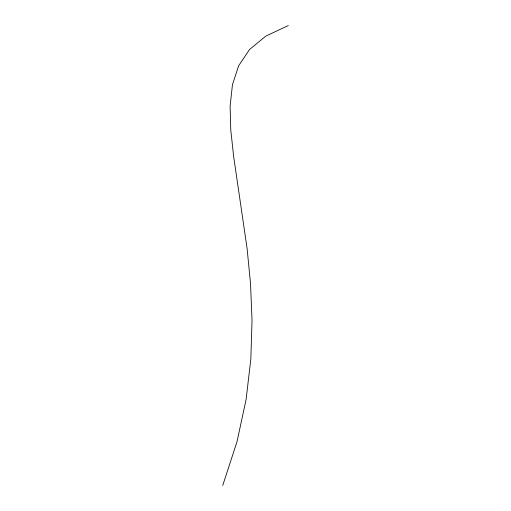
<?xml version="1.0" encoding="UTF-8"?>
<svg xmlns="http://www.w3.org/2000/svg" width="511" height="511" viewBox="0 0 511 511"><rect width="100%" height="100%" fill="white"/><g stroke="black" fill="none" stroke-linecap="round" stroke-linejoin="round"><path stroke-width="0.77" d="M222.732 485.45L237.002 441.721L246.091 399.57L250.831 359.086L252.032 320.359L250.518 283.484L247.1 248.544L233.616 156.257L230.768 129.973L230.11 106.071L232.46 84.654L238.631 65.798L249.445 49.605L265.72 36.16L288.268 25.55"/></g></svg>
